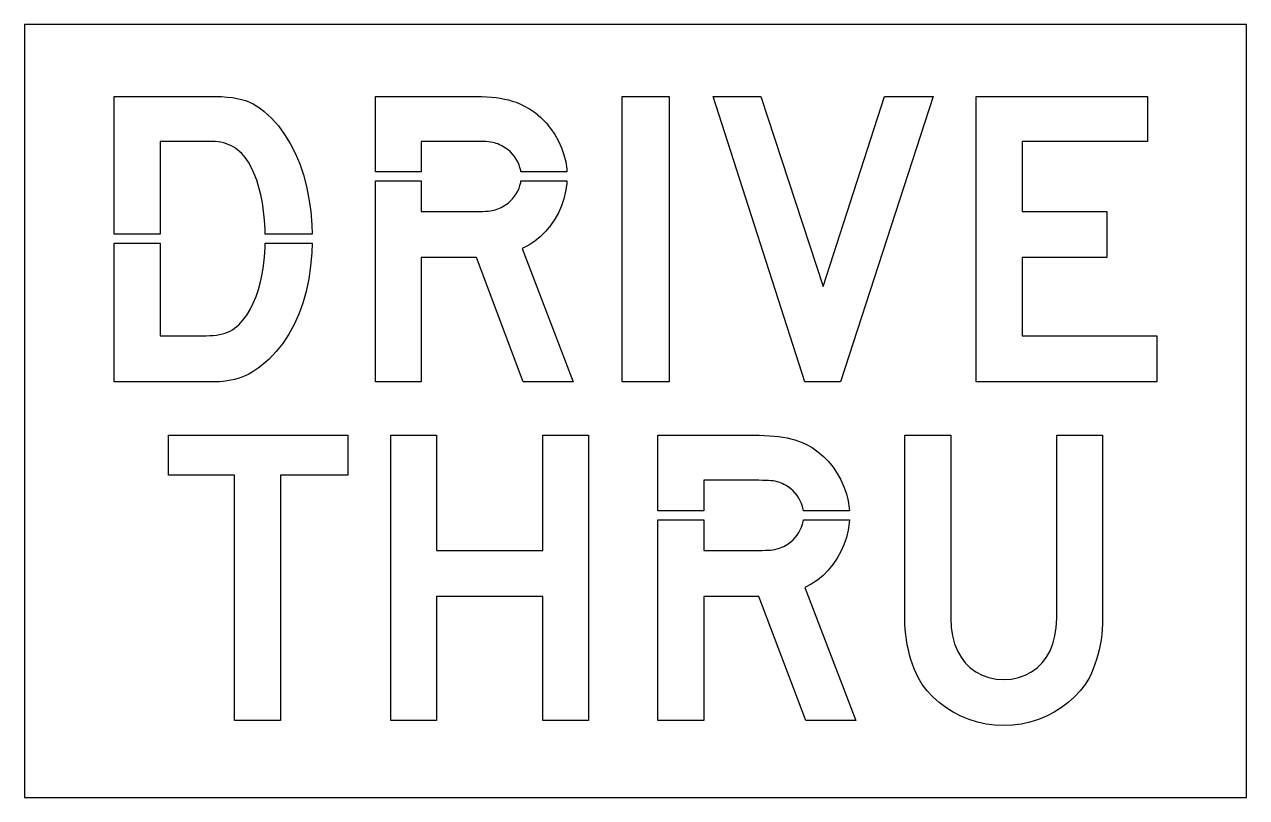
# Model space of a CAD drawing. Extents: x 0 to 68, y 0 to 43.
import ezdxf

# ---------------------------------------------------------------- set-up
doc = ezdxf.new("R2010")
doc.units = 0
doc.layers.add('CUT', color=7, linetype='Continuous')
doc.layers.add('OUTSIDE', color=1, linetype='Continuous')

msp = doc.modelspace()

# ---------------------------------------------------------------- linework, layer by layer
at = {"layer": 'CUT'}
for points in [[(13.1503, 33.519), (13.0452, 33.9381), (12.9223, 34.3317), (12.7848, 34.6968), (12.6327, 35.0302), (12.4661, 35.3317), (12.2866, 35.5968), (12.0941, 35.8254), (11.9906, 35.9206), (11.8822, 36.0095), (11.7658, 36.0937), (11.6429, 36.1714), (11.5135, 36.2429), (11.3776, 36.3063), (11.2369, 36.3603), (11.0897, 36.4063), (10.936, 36.4444), (10.7791, 36.4714), (10.6158, 36.4873), (10.4476, 36.4937), (7.5539, 36.4937), (7.5539, 31.3423), (5, 31.3423), (5, 39), (10.2211, 39), (10.6125, 38.9968), (10.9651, 38.9841), (11.2838, 38.9635), (11.5733, 38.9317), (11.8369, 38.8889), (12.0796, 38.8333), (12.306, 38.7635), (12.5211, 38.6778), (12.7265, 38.5778), (12.9303, 38.4587), (13.1341, 38.3206), (13.3428, 38.1651), (13.752, 37.781), (14.1321, 37.354), (14.4782, 36.8873), (14.7904, 36.381), (15.0702, 35.8349), (15.3145, 35.254), (15.5231, 34.6381), (15.6962, 33.9889), (15.832, 33.3079), (15.9307, 32.5984), (15.9905, 31.8587), (16.0036, 31.3423), (13.394, 31.3423), (13.3881, 31.6127), (13.3573, 32.119), (13.3072, 32.6063), (13.2377, 33.073)], [(27.366, 35.5048), (27.2722, 35.6476), (27.1639, 35.7825), (27.0442, 35.9079), (26.9148, 36.0222), (26.7724, 36.1254), (26.622, 36.2159), (26.525, 36.2683), (26.4344, 36.3127), (26.3438, 36.3524), (26.2516, 36.3857), (26.1562, 36.4143), (26.0543, 36.4381), (25.9427, 36.4571), (25.8198, 36.4714), (25.6807, 36.481), (25.5238, 36.4889), (25.3459, 36.4921), (25.1469, 36.4937), (22.0818, 36.4937), (22.0818, 34.7954), (19.5279, 34.7954), (19.5279, 39), (24.8622, 39), (25.1663, 38.9968), (25.4558, 38.9905), (25.7292, 38.9762), (25.9912, 38.9571), (26.2403, 38.9302), (26.4797, 38.8952), (26.7094, 38.8524), (26.931, 38.8016), (27.1445, 38.7413), (27.3531, 38.6714), (27.5569, 38.5905), (27.7575, 38.4984), (28.1036, 38.3111), (28.4303, 38.0857), (28.7376, 37.8254), (29.0207, 37.5349), (29.2779, 37.2175), (29.5092, 36.8762), (29.7097, 36.5159), (29.8796, 36.1397), (30.0154, 35.7492), (30.1157, 35.3524), (30.1772, 34.9492), (30.1845, 34.7954), (27.6231, 34.7954), (27.6119, 34.8778), (27.5715, 35.0397), (27.5181, 35.2), (27.4485, 35.3556)], [(35.8722, 23.127), (33.2616, 23.127), (33.2616, 39), (35.8722, 39)], [(44.4414, 28.4175), (47.8478, 39), (50.5715, 39), (45.407, 23.127), (43.4208, 23.127), (38.3129, 39), (40.9801, 39)], [(55.508, 36.4937), (55.508, 32.5952), (60.218, 32.5952), (60.218, 30.0333), (55.508, 30.0333), (55.508, 25.6889), (63, 25.6889), (63, 23.127), (52.954, 23.127), (52.954, 39), (62.4889, 39), (62.4889, 36.4937)], [(22.0818, 34.2934), (22.0818, 32.5952), (25.1469, 32.5952), (25.3345, 32.5968), (25.5044, 32.6), (25.6564, 32.6079), (25.7939, 32.6175), (25.9184, 32.6317), (26.0333, 32.6508), (26.14, 32.6746), (26.2387, 32.7016), (26.3357, 32.7365), (26.4295, 32.7762), (26.525, 32.8206), (26.622, 32.873), (26.7724, 32.9635), (26.9148, 33.0667), (27.0442, 33.181), (27.1639, 33.3063), (27.2722, 33.4413), (27.366, 33.5841), (27.4485, 33.7333), (27.5181, 33.8889), (27.5715, 34.0476), (27.6119, 34.2111), (27.6231, 34.2934), (30.1849, 34.2934), (30.1772, 34.127), (30.1141, 33.7143), (30.0154, 33.3063), (29.8779, 32.9111), (29.7065, 32.5286), (29.5027, 32.1635), (29.2665, 31.819), (29.0029, 31.5), (28.7134, 31.2079), (28.398, 30.9476), (28.0599, 30.7222), (27.7009, 30.5349), (30.5379, 23.127), (27.7575, 23.127), (25.1469, 30.0333), (22.0818, 30.0333), (22.0818, 23.127), (19.5279, 23.127), (19.5279, 34.2934)], [(14.7144, 25.7651), (14.3812, 25.2635), (14.0124, 24.8048), (13.6097, 24.3889), (13.173, 24.0175), (13.0112, 23.8841), (12.843, 23.7619), (12.6651, 23.6524), (12.4807, 23.5524), (12.2898, 23.4635), (12.0941, 23.3841), (11.8936, 23.3159), (11.6881, 23.2587), (11.4811, 23.2111), (11.2708, 23.173), (11.059, 23.146), (10.8455, 23.127), (10.8002, 23.127), (10.7468, 23.127), (10.6869, 23.127), (10.6222, 23.127), (10.5527, 23.127), (10.4767, 23.127), (10.3958, 23.127), (10.3117, 23.127), (10.2227, 23.127), (10.1305, 23.127), (10.0351, 23.127), (9.9381, 23.127), (5, 23.127), (5, 30.8403), (7.5539, 30.8403), (7.5539, 25.6889), (10.1079, 25.6889), (10.3133, 25.6921), (10.5058, 25.7032), (10.6869, 25.7222), (10.8568, 25.7492), (11.0153, 25.7841), (11.1641, 25.8286), (11.3064, 25.881), (11.4407, 25.9444), (11.5684, 26.0175), (11.6914, 26.1016), (11.8094, 26.1952), (11.9243, 26.3016), (12.1556, 26.554), (12.3675, 26.8381), (12.5616, 27.1524), (12.7346, 27.4937), (12.8899, 27.8635), (13.0242, 28.2571), (13.1374, 28.6778), (13.2312, 29.119), (13.304, 29.5825), (13.3573, 30.0667), (13.3881, 30.5698), (13.3939, 30.8403), (16.0032, 30.8403), (15.9889, 30.3111), (15.9258, 29.5619), (15.8223, 28.8429), (15.6784, 28.1556), (15.494, 27.5032), (15.2724, 26.8857), (15.012, 26.3063)], [(11.6954, 17.9222), (8.0076, 17.9222), (8.0076, 20.1508), (17.9954, 20.1508), (17.9954, 17.9222), (14.2494, 17.9222), (14.2494, 4.2778), (11.6954, 4.2778)], [(20.3795, 4.2778), (20.3795, 20.1508), (22.9334, 20.1508), (22.9334, 13.746), (28.8355, 13.746), (28.8355, 20.1508), (31.3894, 20.1508), (31.3894, 4.2778), (28.8355, 4.2778), (28.8355, 11.1841), (22.9334, 11.1841), (22.9334, 4.2778)], [(43.0868, 16.6556), (42.993, 16.7984), (42.8846, 16.9333), (42.7649, 17.0587), (42.6355, 17.173), (42.4932, 17.2762), (42.3428, 17.3667), (42.2457, 17.419), (42.1552, 17.4635), (42.0646, 17.5032), (41.9724, 17.5365), (41.877, 17.5651), (41.7751, 17.5889), (41.6635, 17.6079), (41.5405, 17.6222), (41.4014, 17.6317), (41.2445, 17.6397), (41.0666, 17.6429), (40.8677, 17.6444), (37.8026, 17.6444), (37.8026, 15.9462), (35.2487, 15.9462), (35.2487, 20.1508), (40.583, 20.1508), (40.8871, 20.1476), (41.1766, 20.1413), (41.45, 20.127), (41.712, 20.1079), (41.9611, 20.081), (42.2005, 20.046), (42.4301, 20.0032), (42.6517, 19.9524), (42.8652, 19.8921), (43.0739, 19.8222), (43.2777, 19.7413), (43.4782, 19.6492), (43.8244, 19.4619), (44.1511, 19.2365), (44.4584, 18.9762), (44.7415, 18.6857), (44.9986, 18.3683), (45.2299, 18.027), (45.4305, 17.6667), (45.6003, 17.2905), (45.7362, 16.9), (45.8365, 16.5032), (45.8979, 16.1), (45.9053, 15.9462), (43.3439, 15.9462), (43.3327, 16.0286), (43.2922, 16.1905), (43.2389, 16.3508), (43.1693, 16.5063)], [(59.8533, 8.4889), (59.7934, 8.2111), (59.7255, 7.9397), (59.6478, 7.673), (59.5621, 7.4127), (59.4667, 7.1603), (59.3648, 6.9127), (59.2548, 6.673), (59.0203, 6.2921), (58.7437, 5.9333), (58.4299, 5.5968), (58.0822, 5.2857), (57.7021, 5.0032), (57.2961, 4.7508), (56.8675, 4.5317), (56.4162, 4.346), (55.9504, 4.1984), (55.4716, 4.0889), (54.9815, 4.0222), (54.4866, 4), (53.9933, 4.0222), (53.5032, 4.0889), (53.0244, 4.1984), (52.5586, 4.346), (52.1073, 4.5317), (51.6787, 4.7508), (51.2727, 5.0032), (50.8926, 5.2857), (50.5449, 5.5968), (50.2311, 5.9333), (49.9545, 6.2921), (49.72, 6.673), (49.61, 6.9127), (49.5081, 7.1603), (49.4126, 7.4127), (49.3269, 7.673), (49.2493, 7.9397), (49.1813, 8.2111), (49.1215, 8.4889), (49.073, 8.773), (49.0342, 9.0619), (49.005, 9.3556), (48.9889, 9.654), (48.9824, 9.9587), (48.9824, 20.1508), (51.5364, 20.1508), (51.5364, 9.9587), (51.5606, 9.4587), (51.6334, 8.9921), (51.7499, 8.5587), (51.91, 8.1619), (52.1122, 7.8048), (52.3515, 7.4873), (52.6297, 7.2127), (52.9403, 6.9841), (53.2848, 6.8016), (53.6584, 6.6698), (54.0596, 6.5889), (54.4866, 6.5619), (54.9152, 6.5889), (55.3163, 6.6698), (55.69, 6.8016), (56.0345, 6.9841), (56.345, 7.2127), (56.6232, 7.4873), (56.8626, 7.8048), (57.0648, 8.1619), (57.2249, 8.5587), (57.3414, 8.9921), (57.4141, 9.4587), (57.4384, 9.9587), (57.4384, 20.1508), (59.9924, 20.1508), (59.9924, 9.9587), (59.9859, 9.654), (59.9697, 9.3556), (59.9406, 9.0619), (59.9018, 8.773)], [(37.8026, 15.4442), (37.8026, 13.746), (40.8677, 13.746), (41.0553, 13.7476), (41.2251, 13.7508), (41.3772, 13.7587), (41.5147, 13.7683), (41.6392, 13.7825), (41.754, 13.8016), (41.8608, 13.8254), (41.9595, 13.8524), (42.0565, 13.8873), (42.1503, 13.927), (42.2457, 13.9714), (42.3428, 14.0238), (42.4932, 14.1143), (42.6355, 14.2175), (42.7649, 14.3317), (42.8846, 14.4571), (42.993, 14.5921), (43.0868, 14.7349), (43.1693, 14.8841), (43.2389, 15.0397), (43.2922, 15.1984), (43.3327, 15.3619), (43.3439, 15.4442), (45.9057, 15.4442), (45.8979, 15.2778), (45.8349, 14.8651), (45.7362, 14.4571), (45.5987, 14.0619), (45.4273, 13.6794), (45.2235, 13.3143), (44.9873, 12.9698), (44.7237, 12.6508), (44.4341, 12.3587), (44.1187, 12.0984), (43.7807, 11.873), (43.4216, 11.6857), (46.2586, 4.2778), (43.4782, 4.2778), (40.8677, 11.1841), (37.8026, 11.1841), (37.8026, 4.2778), (35.2487, 4.2778), (35.2487, 15.4442)]]:
    msp.add_lwpolyline(points, close=True, dxfattribs=at)
at = {"layer": 'OUTSIDE'}
msp.add_lwpolyline([(0, 0), (68, 0), (68, 43), (0, 43)], close=True, dxfattribs=at)

doc.saveas('drawing.dxf')
